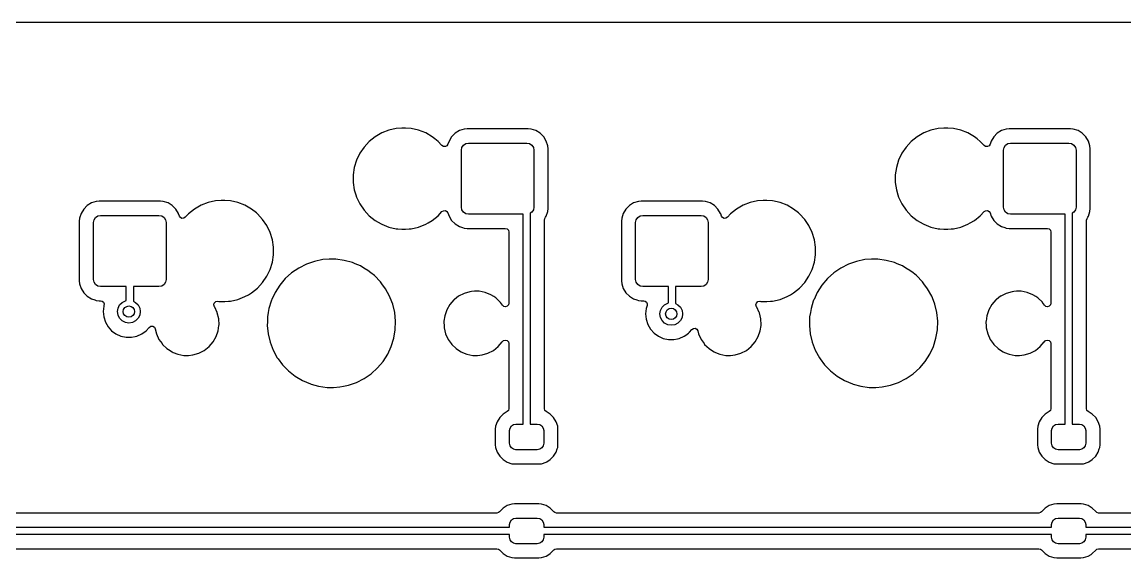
# Model space of a CAD drawing. Extents: x 51 to 201, y -153 to -28.
# Drawn here: x 117.72 to 156.47, y -46.34 to -27.52 of the extents above; entities that cross this region are included whole.
import ezdxf

# ---------------------------------------------------------------- set-up
doc = ezdxf.new("R2010")
doc.units = 0
doc.layers.add('BLACK', color=7, linetype='CONTINUOUS')

msp = doc.modelspace()

# ---------------------------------------------------------------- linework, layer by layer
at = {"layer": 'BLACK', "linetype": 'CONTINUOUS'}
for p, q in [((66.5009, -27.5214), (195.437, -27.5214)), ((130.603, -31.3186), (130.355, -31.4158)), ((130.862, -31.2594), (130.603, -31.3186)), ((131.061, -31.2445), (130.862, -31.2594)), ((131.194, -31.2445), (131.061, -31.2445)), ((131.061, -31.2445), (131.061, -31.2445)), ((131.393, -31.2594), (131.194, -31.2445)), ((131.194, -31.2445), (131.194, -31.2445)), ((131.652, -31.3186), (131.393, -31.2594)), ((131.9, -31.4158), (131.652, -31.3186)), ((133.085, -31.3352), (132.936, -31.4273)), ((133.252, -31.28), (133.085, -31.3352)), ((133.354, -31.2695), (133.252, -31.28)), ((135.505, -31.2695), (133.354, -31.2695)), ((135.607, -31.28), (135.505, -31.2695)), ((135.774, -31.3352), (135.607, -31.28)), ((135.923, -31.4273), (135.774, -31.3352)), ((149.653, -31.3186), (149.405, -31.4158)), ((149.912, -31.2594), (149.653, -31.3186)), ((150.111, -31.2445), (149.912, -31.2594)), ((150.244, -31.2445), (150.111, -31.2445)), ((150.111, -31.2445), (150.111, -31.2445)), ((150.443, -31.2594), (150.244, -31.2445)), ((150.244, -31.2445), (150.244, -31.2445)), ((150.702, -31.3186), (150.443, -31.2594)), ((150.95, -31.4158), (150.702, -31.3186)), ((152.135, -31.3352), (151.986, -31.4273)), ((152.302, -31.28), (152.135, -31.3352)), ((152.404, -31.2695), (152.302, -31.28)), ((154.555, -31.2695), (152.404, -31.2695)), ((154.657, -31.28), (154.555, -31.2695)), ((154.824, -31.3352), (154.657, -31.28)), ((154.973, -31.4273), (154.824, -31.3352)), ((129.916, -31.7148), (129.735, -31.9099)), ((130.125, -31.5489), (129.916, -31.7148)), ((130.355, -31.4158), (130.125, -31.5489)), ((132.13, -31.5489), (131.9, -31.4158)), ((132.226, -31.625), (132.13, -31.5489)), ((132.339, -31.7148), (132.226, -31.625)), ((132.458, -31.8441), (132.339, -31.7148)), ((132.72, -31.7007), (132.682, -31.8147)), ((132.812, -31.5513), (132.72, -31.7007)), ((132.936, -31.4273), (132.812, -31.5513)), ((133.309, -31.789), (133.404, -31.77)), ((133.404, -31.77), (135.454, -31.77)), ((135.454, -31.77), (135.55, -31.789)), ((136.047, -31.5513), (135.923, -31.4273)), ((136.139, -31.7007), (136.047, -31.5513)), ((136.047, -31.5513), (136.047, -31.5513)), ((136.194, -31.8672), (136.139, -31.7007)), ((148.966, -31.7148), (148.785, -31.9099)), ((149.175, -31.5489), (148.966, -31.7148)), ((149.405, -31.4158), (149.175, -31.5489)), ((151.18, -31.5489), (150.95, -31.4158)), ((151.276, -31.625), (151.18, -31.5489)), ((151.389, -31.7148), (151.276, -31.625)), ((151.508, -31.8441), (151.389, -31.7148)), ((151.77, -31.7007), (151.732, -31.8147)), ((151.862, -31.5513), (151.77, -31.7007)), ((151.986, -31.4273), (151.862, -31.5513)), ((152.359, -31.789), (152.454, -31.77)), ((152.454, -31.77), (154.504, -31.77)), ((154.504, -31.77), (154.6, -31.789)), ((155.097, -31.5513), (154.973, -31.4273)), ((155.189, -31.7007), (155.097, -31.5513)), ((155.097, -31.5513), (155.097, -31.5513)), ((155.244, -31.8672), (155.189, -31.7007)), ((129.586, -32.1298), (129.47, -32.3695)), ((129.735, -31.9099), (129.586, -32.1298)), ((132.473, -31.86), (132.458, -31.8441)), ((132.527, -31.894), (132.473, -31.86)), ((132.591, -31.8969), (132.527, -31.894)), ((132.647, -31.8679), (132.591, -31.8969)), ((132.682, -31.8147), (132.647, -31.8679)), ((133.154, -32.02), (133.174, -31.9243)), ((133.154, -34.02), (133.154, -32.02)), ((133.174, -31.9243), (133.228, -31.8432)), ((133.228, -31.8432), (133.309, -31.789)), ((135.55, -31.789), (135.631, -31.8432)), ((135.631, -31.8432), (135.685, -31.9243)), ((135.685, -31.9243), (135.704, -32.02)), ((135.704, -32.02), (135.704, -34.02)), ((136.205, -31.97), (136.194, -31.8672)), ((136.205, -33.1531), (136.205, -31.97)), ((148.636, -32.1298), (148.52, -32.3695)), ((148.785, -31.9099), (148.636, -32.1298)), ((151.523, -31.86), (151.508, -31.8441)), ((151.577, -31.894), (151.523, -31.86)), ((151.641, -31.8969), (151.577, -31.894)), ((151.697, -31.8679), (151.641, -31.8969)), ((151.732, -31.8147), (151.697, -31.8679)), ((152.204, -32.02), (152.224, -31.9243)), ((152.204, -34.02), (152.204, -32.02)), ((152.224, -31.9243), (152.278, -31.8432)), ((152.278, -31.8432), (152.359, -31.789)), ((154.6, -31.789), (154.681, -31.8432)), ((154.681, -31.8432), (154.735, -31.9243)), ((154.735, -31.9243), (154.754, -32.02)), ((154.754, -32.02), (154.754, -34.02)), ((155.255, -31.97), (155.244, -31.8672)), ((155.255, -33.1531), (155.255, -31.97)), ((129.47, -32.3695), (129.392, -32.6238)), ((148.52, -32.3695), (148.442, -32.6238)), ((129.392, -32.6238), (129.352, -32.8869)), ((129.352, -32.8869), (129.352, -33.1531)), ((148.442, -32.6238), (148.402, -32.8869)), ((148.402, -32.8869), (148.402, -33.1531)), ((129.352, -33.1531), (129.392, -33.4162)), ((136.205, -34.07), (136.205, -33.1531)), ((148.402, -33.1531), (148.442, -33.4162)), ((155.255, -34.07), (155.255, -33.1531)), ((129.392, -33.4162), (129.446, -33.592)), ((129.446, -33.592), (129.47, -33.6705)), ((129.47, -33.6705), (129.525, -33.7845)), ((148.442, -33.4162), (148.496, -33.592)), ((148.496, -33.592), (148.52, -33.6705)), ((148.52, -33.6705), (148.575, -33.7845)), ((119.885, -34.0913), (119.793, -34.2407)), ((120.009, -33.9673), (119.885, -34.0913)), ((120.158, -33.8752), (120.009, -33.9673)), ((120.325, -33.82), (120.158, -33.8752)), ((120.427, -33.8095), (120.325, -33.82)), ((122.578, -33.8095), (120.427, -33.8095)), ((122.68, -33.82), (122.578, -33.8095)), ((122.847, -33.8752), (122.68, -33.82)), ((122.996, -33.9673), (122.847, -33.8752)), ((123.12, -34.0913), (122.996, -33.9673)), ((123.212, -34.2407), (123.12, -34.0913)), ((123.12, -34.0913), (123.12, -34.0913)), ((123.775, -34.0889), (123.566, -34.2548)), ((124.005, -33.9558), (123.775, -34.0889)), ((124.253, -33.8586), (124.005, -33.9558)), ((124.512, -33.7994), (124.253, -33.8586)), ((124.711, -33.7845), (124.512, -33.7994)), ((124.844, -33.7845), (124.711, -33.7845)), ((124.711, -33.7845), (124.711, -33.7845)), ((125.043, -33.7994), (124.844, -33.7845)), ((124.844, -33.7845), (124.844, -33.7845)), ((125.302, -33.8586), (125.043, -33.7994)), ((125.55, -33.9558), (125.302, -33.8586)), ((125.78, -34.0889), (125.55, -33.9558)), ((125.952, -34.2253), (125.78, -34.0889)), ((129.525, -33.7845), (129.586, -33.9102)), ((129.586, -33.9102), (129.735, -34.1301)), ((133.174, -34.1157), (133.154, -34.02)), ((135.704, -34.02), (135.685, -34.1157)), ((136.194, -34.1728), (136.205, -34.07)), ((138.935, -34.0913), (138.843, -34.2407)), ((139.059, -33.9673), (138.935, -34.0913)), ((139.208, -33.8752), (139.059, -33.9673)), ((139.375, -33.82), (139.208, -33.8752)), ((139.477, -33.8095), (139.375, -33.82)), ((141.628, -33.8095), (139.477, -33.8095)), ((141.73, -33.82), (141.628, -33.8095)), ((141.897, -33.8752), (141.73, -33.82)), ((142.046, -33.9673), (141.897, -33.8752)), ((142.17, -34.0913), (142.046, -33.9673)), ((142.262, -34.2407), (142.17, -34.0913)), ((142.17, -34.0913), (142.17, -34.0913)), ((142.825, -34.0889), (142.616, -34.2548)), ((143.055, -33.9558), (142.825, -34.0889)), ((143.303, -33.8586), (143.055, -33.9558)), ((143.562, -33.7994), (143.303, -33.8586)), ((143.761, -33.7845), (143.562, -33.7994)), ((143.894, -33.7845), (143.761, -33.7845)), ((143.761, -33.7845), (143.761, -33.7845)), ((144.093, -33.7994), (143.894, -33.7845)), ((143.894, -33.7845), (143.894, -33.7845)), ((144.352, -33.8586), (144.093, -33.7994)), ((144.6, -33.9558), (144.352, -33.8586)), ((144.83, -34.0889), (144.6, -33.9558)), ((145.002, -34.2253), (144.83, -34.0889)), ((148.575, -33.7845), (148.636, -33.9102)), ((148.636, -33.9102), (148.785, -34.1301)), ((152.224, -34.1157), (152.204, -34.02)), ((154.754, -34.02), (154.735, -34.1157)), ((155.244, -34.1728), (155.255, -34.07)), ((119.737, -34.4072), (119.727, -34.51)), ((119.793, -34.2407), (119.737, -34.4072)), ((120.227, -34.56), (120.247, -34.4643)), ((120.247, -34.4643), (120.301, -34.3832)), ((120.301, -34.3832), (120.382, -34.329)), ((120.382, -34.329), (120.477, -34.31)), ((120.477, -34.31), (122.527, -34.31)), ((122.527, -34.31), (122.623, -34.329)), ((122.623, -34.329), (122.704, -34.3832)), ((122.704, -34.3832), (122.758, -34.4643)), ((122.758, -34.4643), (122.777, -34.56)), ((123.217, -34.2548), (123.212, -34.2407)), ((123.243, -34.3333), (123.217, -34.2548)), ((123.278, -34.3865), (123.243, -34.3333)), ((123.334, -34.4154), (123.278, -34.3865)), ((123.398, -34.4126), (123.334, -34.4154)), ((123.452, -34.3786), (123.398, -34.4126)), ((123.566, -34.2548), (123.452, -34.3786)), ((125.989, -34.2548), (125.952, -34.2253)), ((126.17, -34.4499), (125.989, -34.2548)), ((126.319, -34.6698), (126.17, -34.4499)), ((129.735, -34.1301), (129.916, -34.3252)), ((129.916, -34.3252), (130.125, -34.4911)), ((130.125, -34.4911), (130.335, -34.6127)), ((131.988, -34.5736), (132.13, -34.4911)), ((132.13, -34.4911), (132.339, -34.3252)), ((132.13, -34.4911), (132.13, -34.4911)), ((132.339, -34.3252), (132.473, -34.1799)), ((132.473, -34.1799), (132.527, -34.146)), ((132.527, -34.146), (132.591, -34.1431)), ((132.591, -34.1431), (132.647, -34.1721)), ((132.647, -34.1721), (132.682, -34.2253)), ((132.682, -34.2253), (132.72, -34.3393)), ((132.72, -34.3393), (132.812, -34.4887)), ((132.812, -34.4887), (132.936, -34.6127)), ((133.228, -34.1968), (133.174, -34.1157)), ((133.309, -34.251), (133.228, -34.1968)), ((133.404, -34.27), (133.309, -34.251)), ((135.322, -34.27), (133.404, -34.27)), ((135.322, -41.64), (135.322, -34.27)), ((135.631, -34.1968), (135.572, -34.236)), ((135.572, -34.236), (135.572, -41.64)), ((135.685, -34.1157), (135.631, -34.1968)), ((136.073, -34.482), (136.091, -34.4169)), ((136.073, -36.61), (136.073, -34.482)), ((136.091, -34.4169), (136.115, -34.3786)), ((136.115, -34.3786), (136.139, -34.3393)), ((136.139, -34.3393), (136.194, -34.1728)), ((138.787, -34.4072), (138.777, -34.51)), ((138.843, -34.2407), (138.787, -34.4072)), ((139.278, -34.56), (139.297, -34.4643)), ((139.297, -34.4643), (139.351, -34.3832)), ((139.351, -34.3832), (139.432, -34.329)), ((139.432, -34.329), (139.528, -34.31)), ((139.528, -34.31), (141.577, -34.31)), ((141.577, -34.31), (141.673, -34.329)), ((141.673, -34.329), (141.754, -34.3832)), ((141.754, -34.3832), (141.808, -34.4643)), ((141.808, -34.4643), (141.827, -34.56)), ((142.267, -34.2548), (142.262, -34.2407)), ((142.293, -34.3333), (142.267, -34.2548)), ((142.328, -34.3865), (142.293, -34.3333)), ((142.384, -34.4154), (142.328, -34.3865)), ((142.448, -34.4126), (142.384, -34.4154)), ((142.502, -34.3786), (142.448, -34.4126)), ((142.616, -34.2548), (142.502, -34.3786)), ((145.039, -34.2548), (145.002, -34.2253)), ((145.22, -34.4499), (145.039, -34.2548)), ((145.369, -34.6698), (145.22, -34.4499)), ((148.785, -34.1301), (148.966, -34.3252)), ((148.966, -34.3252), (149.175, -34.4911)), ((149.175, -34.4911), (149.385, -34.6127)), ((151.038, -34.5736), (151.18, -34.4911)), ((151.18, -34.4911), (151.389, -34.3252)), ((151.18, -34.4911), (151.18, -34.4911)), ((151.389, -34.3252), (151.523, -34.1799)), ((151.523, -34.1799), (151.577, -34.146)), ((151.577, -34.146), (151.641, -34.1431)), ((151.641, -34.1431), (151.697, -34.1721)), ((151.697, -34.1721), (151.732, -34.2253)), ((151.732, -34.2253), (151.77, -34.3393)), ((151.77, -34.3393), (151.862, -34.4887)), ((151.862, -34.4887), (151.986, -34.6127)), ((152.278, -34.1968), (152.224, -34.1157)), ((152.359, -34.251), (152.278, -34.1968)), ((152.454, -34.27), (152.359, -34.251)), ((154.373, -34.27), (152.454, -34.27)), ((154.373, -41.64), (154.373, -34.27)), ((154.681, -34.1968), (154.623, -34.236)), ((154.623, -34.236), (154.623, -41.64)), ((154.735, -34.1157), (154.681, -34.1968)), ((155.123, -34.482), (155.141, -34.4169)), ((155.123, -36.61), (155.123, -34.482)), ((155.141, -34.4169), (155.165, -34.3786)), ((155.165, -34.3786), (155.189, -34.3393)), ((155.189, -34.3393), (155.244, -34.1728)), ((119.727, -34.51), (119.727, -36.61)), ((120.227, -36.56), (120.227, -34.56)), ((122.777, -34.56), (122.777, -36.56)), ((126.435, -34.9095), (126.319, -34.6698)), ((130.335, -34.6127), (130.355, -34.6242)), ((130.355, -34.6242), (130.603, -34.7214)), ((130.603, -34.7214), (130.862, -34.7806)), ((130.862, -34.7806), (130.919, -34.7849)), ((130.919, -34.7849), (131.061, -34.7955)), ((131.061, -34.7955), (131.061, -34.7955)), ((131.061, -34.7955), (131.194, -34.7955)), ((131.194, -34.7955), (131.318, -34.7862)), ((131.194, -34.7955), (131.194, -34.7955)), ((131.318, -34.7862), (131.393, -34.7806)), ((131.393, -34.7806), (131.652, -34.7214)), ((131.652, -34.7214), (131.9, -34.6242)), ((131.9, -34.6242), (131.988, -34.5736)), ((132.936, -34.6127), (132.936, -34.6127)), ((132.936, -34.6127), (133.085, -34.7048)), ((133.085, -34.7048), (133.197, -34.7417)), ((133.197, -34.7417), (133.252, -34.76)), ((133.252, -34.76), (133.262, -34.7611)), ((133.262, -34.7611), (133.354, -34.7705)), ((133.354, -34.7705), (134.698, -34.7705)), ((134.698, -34.7705), (134.76, -34.7871)), ((134.76, -34.7871), (134.805, -34.8325)), ((134.805, -34.8325), (134.822, -34.8945)), ((138.777, -34.51), (138.777, -36.61)), ((139.278, -36.56), (139.278, -34.56)), ((141.827, -34.56), (141.827, -36.56)), ((145.485, -34.9095), (145.369, -34.6698)), ((149.385, -34.6127), (149.405, -34.6242)), ((149.405, -34.6242), (149.653, -34.7214)), ((149.653, -34.7214), (149.912, -34.7806)), ((149.912, -34.7806), (149.969, -34.7849)), ((149.969, -34.7849), (150.111, -34.7955)), ((150.111, -34.7955), (150.111, -34.7955)), ((150.111, -34.7955), (150.244, -34.7955)), ((150.244, -34.7955), (150.368, -34.7862)), ((150.244, -34.7955), (150.244, -34.7955)), ((150.368, -34.7862), (150.443, -34.7806)), ((150.443, -34.7806), (150.702, -34.7214)), ((150.702, -34.7214), (150.95, -34.6242)), ((150.95, -34.6242), (151.038, -34.5736)), ((151.986, -34.6127), (151.986, -34.6127)), ((151.986, -34.6127), (152.135, -34.7048)), ((152.135, -34.7048), (152.247, -34.7417)), ((152.247, -34.7417), (152.302, -34.76)), ((152.302, -34.76), (152.312, -34.7611)), ((152.312, -34.7611), (152.404, -34.7705)), ((152.404, -34.7705), (153.748, -34.7705)), ((153.748, -34.7705), (153.81, -34.7871)), ((153.81, -34.7871), (153.855, -34.8325)), ((153.855, -34.8325), (153.872, -34.8945)), ((126.513, -35.1638), (126.435, -34.9095)), ((126.553, -35.4269), (126.513, -35.1638)), ((134.822, -34.8945), (134.822, -37.393)), ((145.563, -35.1638), (145.485, -34.9095)), ((145.603, -35.4269), (145.563, -35.1638)), ((153.872, -34.8945), (153.872, -37.393)), ((126.553, -35.6931), (126.553, -35.4269)), ((145.603, -35.6931), (145.603, -35.4269)), ((126.435, -36.2105), (126.513, -35.9562)), ((126.513, -35.9562), (126.553, -35.6931)), ((127.707, -36.0234), (127.438, -36.1593)), ((127.992, -35.9246), (127.707, -36.0234)), ((128.287, -35.8646), (127.992, -35.9246)), ((128.512, -35.8495), (128.287, -35.8646)), ((128.738, -35.8495), (128.512, -35.8495)), ((128.512, -35.8495), (128.512, -35.8495)), ((129.037, -35.8897), (128.738, -35.8495)), ((129.327, -35.9693), (129.037, -35.8897)), ((129.037, -35.8897), (129.037, -35.8897)), ((129.037, -35.8897), (129.037, -35.8897)), ((129.423, -36.0099), (129.327, -35.9693)), ((129.605, -36.0869), (129.423, -36.0099)), ((145.485, -36.2105), (145.563, -35.9562)), ((145.563, -35.9562), (145.603, -35.6931)), ((146.757, -36.0234), (146.488, -36.1593)), ((147.042, -35.9246), (146.757, -36.0234)), ((147.337, -35.8646), (147.042, -35.9246)), ((147.562, -35.8495), (147.337, -35.8646)), ((147.788, -35.8495), (147.562, -35.8495)), ((147.562, -35.8495), (147.562, -35.8495)), ((148.087, -35.8897), (147.788, -35.8495)), ((148.377, -35.9693), (148.087, -35.8897)), ((148.087, -35.8897), (148.087, -35.8897)), ((148.087, -35.8897), (148.087, -35.8897)), ((148.473, -36.0099), (148.377, -35.9693)), ((148.655, -36.0869), (148.473, -36.0099)), ((126.319, -36.4502), (126.435, -36.2105)), ((127.19, -36.3299), (126.966, -36.532)), ((127.438, -36.1593), (127.19, -36.3299)), ((129.727, -36.1593), (129.605, -36.0869)), ((129.864, -36.2404), (129.727, -36.1593)), ((129.977, -36.3299), (129.864, -36.2404)), ((130.1, -36.4272), (129.977, -36.3299)), ((130.31, -36.6438), (130.1, -36.4272)), ((145.369, -36.4502), (145.485, -36.2105)), ((146.24, -36.3299), (146.016, -36.532)), ((146.488, -36.1593), (146.24, -36.3299)), ((148.777, -36.1593), (148.655, -36.0869)), ((148.914, -36.2404), (148.777, -36.1593)), ((149.027, -36.3299), (148.914, -36.2404)), ((149.15, -36.4272), (149.027, -36.3299)), ((149.36, -36.6438), (149.15, -36.4272)), ((119.727, -36.61), (119.737, -36.7128)), ((119.737, -36.7128), (119.793, -36.8793)), ((120.247, -36.6557), (120.227, -36.56)), ((120.301, -36.7368), (120.247, -36.6557)), ((120.382, -36.791), (120.301, -36.7368)), ((120.477, -36.81), (120.382, -36.791)), ((121.377, -36.81), (120.477, -36.81)), ((121.377, -37.3046), (121.377, -36.81)), ((122.527, -36.81), (121.627, -36.81)), ((121.627, -36.81), (121.627, -37.3268)), ((122.623, -36.791), (122.527, -36.81)), ((122.704, -36.7368), (122.623, -36.791)), ((122.758, -36.6557), (122.704, -36.7368)), ((122.777, -36.56), (122.758, -36.6557)), ((125.989, -36.8652), (126.17, -36.6701)), ((126.17, -36.6701), (126.319, -36.4502)), ((126.772, -36.7621), (126.61, -37.016)), ((126.966, -36.532), (126.772, -36.7621)), ((130.361, -36.7128), (130.31, -36.6438)), ((130.489, -36.8863), (130.361, -36.7128)), ((136.073, -41.0979), (136.073, -36.61)), ((138.777, -36.61), (138.787, -36.7128)), ((138.787, -36.7128), (138.843, -36.8793)), ((139.297, -36.6557), (139.278, -36.56)), ((139.351, -36.7368), (139.297, -36.6557)), ((139.432, -36.791), (139.351, -36.7368)), ((139.528, -36.81), (139.432, -36.791)), ((140.427, -36.81), (139.528, -36.81)), ((140.427, -37.3862), (140.427, -36.81)), ((141.577, -36.81), (140.677, -36.81)), ((140.677, -36.81), (140.677, -37.4018)), ((141.673, -36.791), (141.577, -36.81)), ((141.754, -36.7368), (141.673, -36.791)), ((141.808, -36.6557), (141.754, -36.7368)), ((141.827, -36.56), (141.808, -36.6557)), ((145.039, -36.8652), (145.22, -36.6701)), ((145.22, -36.6701), (145.369, -36.4502)), ((145.822, -36.7621), (145.66, -37.016)), ((146.016, -36.532), (145.822, -36.7621)), ((149.411, -36.7128), (149.36, -36.6438)), ((149.539, -36.8863), (149.411, -36.7128)), ((155.123, -41.0979), (155.123, -36.61)), ((119.793, -36.8793), (119.885, -37.0287)), ((119.885, -37.0287), (120.009, -37.1527)), ((120.009, -37.1527), (120.009, -37.1527)), ((120.009, -37.1527), (120.158, -37.2448)), ((125.302, -37.2614), (125.55, -37.1642)), ((125.55, -37.1642), (125.67, -37.0951)), ((125.67, -37.0951), (125.78, -37.0311)), ((125.78, -37.0311), (125.989, -36.8652)), ((125.78, -37.0311), (125.78, -37.0311)), ((126.61, -37.016), (126.496, -37.2614)), ((130.633, -37.1506), (130.489, -36.8863)), ((130.657, -37.2113), (130.633, -37.1506)), ((133.051, -37.1527), (132.913, -37.2614)), ((133.056, -37.1489), (133.051, -37.1527)), ((133.247, -37.0504), (133.056, -37.1489)), ((133.454, -36.9898), (133.247, -37.0504)), ((133.514, -36.9841), (133.454, -36.9898)), ((133.614, -36.9745), (133.514, -36.9841)), ((133.775, -36.9745), (133.614, -36.9745)), ((133.986, -37.0152), (133.775, -36.9745)), ((133.988, -37.016), (133.986, -37.0152)), ((133.986, -37.0152), (133.986, -37.0152)), ((133.986, -37.0152), (133.986, -37.0152)), ((134.186, -37.0951), (133.988, -37.016)), ((134.293, -37.1642), (134.186, -37.0951)), ((134.366, -37.2113), (134.293, -37.1642)), ((138.843, -36.8793), (138.935, -37.0287)), ((138.935, -37.0287), (139.059, -37.1527)), ((139.059, -37.1527), (139.059, -37.1527)), ((139.059, -37.1527), (139.208, -37.2448)), ((144.352, -37.2614), (144.6, -37.1642)), ((144.6, -37.1642), (144.72, -37.0951)), ((144.72, -37.0951), (144.83, -37.0311)), ((144.83, -37.0311), (145.039, -36.8652)), ((144.83, -37.0311), (144.83, -37.0311)), ((145.66, -37.016), (145.546, -37.2614)), ((149.683, -37.1506), (149.539, -36.8863)), ((149.707, -37.2113), (149.683, -37.1506)), ((152.101, -37.1527), (151.963, -37.2614)), ((152.106, -37.1489), (152.101, -37.1527)), ((152.297, -37.0504), (152.106, -37.1489)), ((152.504, -36.9898), (152.297, -37.0504)), ((152.564, -36.9841), (152.504, -36.9898)), ((152.664, -36.9745), (152.564, -36.9841)), ((152.825, -36.9745), (152.664, -36.9745)), ((153.036, -37.0152), (152.825, -36.9745)), ((153.038, -37.016), (153.036, -37.0152)), ((153.036, -37.0152), (153.036, -37.0152)), ((153.036, -37.0152), (153.036, -37.0152)), ((153.236, -37.0951), (153.038, -37.016)), ((153.343, -37.1642), (153.236, -37.0951)), ((153.416, -37.2113), (153.343, -37.1642)), ((120.158, -37.2448), (120.27, -37.2817)), ((120.27, -37.2817), (120.325, -37.3)), ((120.325, -37.3), (120.335, -37.3011)), ((120.335, -37.3011), (120.427, -37.3105)), ((120.427, -37.3105), (120.476, -37.3105)), ((120.476, -37.3105), (120.532, -37.324)), ((120.532, -37.324), (120.576, -37.3616)), ((120.584, -37.5017), (120.565, -37.69)), ((120.576, -37.3616), (120.598, -37.4151)), ((120.594, -37.4728), (120.584, -37.5017)), ((120.598, -37.4151), (120.594, -37.4728)), ((121.07, -37.69), (121.09, -37.5664)), ((121.09, -37.5664), (121.146, -37.4549)), ((121.146, -37.4549), (121.235, -37.3664)), ((121.235, -37.3664), (121.346, -37.3096)), ((121.346, -37.3096), (121.377, -37.3046)), ((121.627, -37.3268), (121.705, -37.3664)), ((121.705, -37.3664), (121.794, -37.4549)), ((121.794, -37.4549), (121.85, -37.5664)), ((121.85, -37.5664), (121.87, -37.69)), ((124.455, -37.4564), (124.47, -37.389)), ((124.477, -37.5218), (124.455, -37.4564)), ((124.47, -37.389), (124.52, -37.3406)), ((124.487, -37.5347), (124.477, -37.5218)), ((124.573, -37.7248), (124.487, -37.5347)), ((124.52, -37.3406), (124.588, -37.3263)), ((124.588, -37.3263), (124.629, -37.3293)), ((124.629, -37.3293), (124.711, -37.3355)), ((124.711, -37.3355), (124.711, -37.3355)), ((124.711, -37.3355), (124.844, -37.3355)), ((124.844, -37.3355), (124.968, -37.3262)), ((124.844, -37.3355), (124.844, -37.3355)), ((124.968, -37.3262), (125.043, -37.3206)), ((125.043, -37.3206), (125.302, -37.2614)), ((126.393, -37.5771), (126.37, -37.7183)), ((126.472, -37.324), (126.393, -37.5771)), ((126.483, -37.2893), (126.472, -37.324)), ((126.496, -37.2614), (126.483, -37.2893)), ((130.742, -37.4317), (130.657, -37.2113)), ((130.812, -37.7248), (130.742, -37.4317)), ((132.747, -37.4442), (132.639, -37.6303)), ((132.887, -37.2817), (132.747, -37.4442)), ((132.913, -37.2614), (132.887, -37.2817)), ((134.522, -37.3596), (134.366, -37.2113)), ((134.531, -37.3725), (134.522, -37.3596)), ((134.597, -37.465), (134.531, -37.3725)), ((134.644, -37.5048), (134.597, -37.465)), ((134.705, -37.5168), (134.644, -37.5048)), ((134.764, -37.498), (134.705, -37.5168)), ((134.807, -37.453), (134.764, -37.498)), ((134.822, -37.393), (134.807, -37.453)), ((139.208, -37.2448), (139.32, -37.2817)), ((139.32, -37.2817), (139.375, -37.3)), ((139.375, -37.3), (139.385, -37.3011)), ((139.385, -37.3011), (139.477, -37.3105)), ((139.477, -37.3105), (139.562, -37.3105)), ((139.562, -37.3105), (139.618, -37.324)), ((139.618, -37.324), (139.662, -37.3616)), ((139.644, -37.5817), (139.625, -37.77)), ((139.68, -37.4728), (139.644, -37.5817)), ((139.662, -37.3616), (139.684, -37.4151)), ((139.684, -37.4151), (139.68, -37.4728)), ((140.15, -37.6464), (140.206, -37.5349)), ((140.206, -37.5349), (140.295, -37.4464)), ((140.295, -37.4464), (140.406, -37.3896)), ((140.406, -37.3896), (140.427, -37.3862)), ((140.677, -37.4018), (140.765, -37.4464)), ((140.765, -37.4464), (140.854, -37.5349)), ((140.854, -37.5349), (140.91, -37.6464)), ((143.505, -37.4564), (143.52, -37.389)), ((143.527, -37.5218), (143.505, -37.4564)), ((143.52, -37.389), (143.57, -37.3406)), ((143.537, -37.5347), (143.527, -37.5218)), ((143.623, -37.7248), (143.537, -37.5347)), ((143.57, -37.3406), (143.638, -37.3263)), ((143.638, -37.3263), (143.679, -37.3293)), ((143.679, -37.3293), (143.761, -37.3355)), ((143.761, -37.3355), (143.761, -37.3355)), ((143.761, -37.3355), (143.894, -37.3355)), ((143.894, -37.3355), (144.018, -37.3262)), ((143.894, -37.3355), (143.894, -37.3355)), ((144.018, -37.3262), (144.093, -37.3206)), ((144.093, -37.3206), (144.352, -37.2614)), ((145.443, -37.5771), (145.42, -37.7183)), ((145.522, -37.324), (145.443, -37.5771)), ((145.533, -37.2893), (145.522, -37.324)), ((145.546, -37.2614), (145.533, -37.2893)), ((149.792, -37.4317), (149.707, -37.2113)), ((149.862, -37.7248), (149.792, -37.4317)), ((151.797, -37.4442), (151.689, -37.6303)), ((151.937, -37.2817), (151.797, -37.4442)), ((151.963, -37.2614), (151.937, -37.2817)), ((153.572, -37.3596), (153.416, -37.2113)), ((153.581, -37.3725), (153.572, -37.3596)), ((153.647, -37.465), (153.581, -37.3725)), ((153.694, -37.5048), (153.647, -37.465)), ((153.755, -37.5168), (153.694, -37.5048)), ((153.814, -37.498), (153.755, -37.5168)), ((153.857, -37.453), (153.814, -37.498)), ((153.872, -37.393), (153.857, -37.453)), ((120.565, -37.69), (120.584, -37.8783)), ((120.584, -37.8783), (120.643, -38.0583)), ((121.09, -37.8136), (121.07, -37.69)), ((121.146, -37.9251), (121.09, -37.8136)), ((121.235, -38.0136), (121.146, -37.9251)), ((121.794, -37.9251), (121.705, -38.0136)), ((121.85, -37.8136), (121.794, -37.9251)), ((121.87, -37.69), (121.85, -37.8136)), ((124.576, -37.7302), (124.573, -37.7248)), ((124.627, -37.9391), (124.576, -37.7302)), ((124.637, -38.1538), (124.627, -37.9391)), ((126.343, -37.8742), (126.338, -38.0462)), ((126.37, -37.7183), (126.343, -37.8742)), ((130.842, -38.0246), (130.812, -37.7248)), ((132.569, -37.8334), (132.541, -38.0283)), ((132.639, -37.6303), (132.569, -37.8334)), ((139.625, -37.77), (139.644, -37.9583)), ((139.644, -37.9583), (139.703, -38.1383)), ((140.13, -37.77), (140.15, -37.6464)), ((140.15, -37.8936), (140.13, -37.77)), ((140.206, -38.0051), (140.15, -37.8936)), ((140.91, -37.8936), (140.854, -38.0051)), ((140.91, -37.6464), (140.93, -37.77)), ((140.93, -37.77), (140.91, -37.8936)), ((143.626, -37.7302), (143.623, -37.7248)), ((143.677, -37.9391), (143.626, -37.7302)), ((143.687, -38.1538), (143.677, -37.9391)), ((145.393, -37.8742), (145.388, -38.0462)), ((145.42, -37.7183), (145.393, -37.8742)), ((149.892, -38.0246), (149.862, -37.7248)), ((151.619, -37.8334), (151.591, -38.0283)), ((151.689, -37.6303), (151.619, -37.8334)), ((120.643, -38.0583), (120.737, -38.2222)), ((120.737, -38.2222), (120.864, -38.3629)), ((120.864, -38.3629), (121.017, -38.4742)), ((121.346, -38.0704), (121.235, -38.0136)), ((121.47, -38.09), (121.346, -38.0704)), ((121.594, -38.0704), (121.47, -38.09)), ((121.705, -38.0136), (121.594, -38.0704)), ((121.923, -38.4742), (122.076, -38.3629)), ((122.076, -38.3629), (122.184, -38.2425)), ((122.184, -38.2425), (122.24, -38.2068)), ((122.24, -38.2068), (122.307, -38.2052)), ((122.307, -38.2052), (122.365, -38.2382)), ((122.365, -38.2382), (122.397, -38.2962)), ((122.397, -38.2962), (122.439, -38.4698)), ((124.536, -38.5697), (124.606, -38.3666)), ((124.606, -38.3666), (124.634, -38.1754)), ((124.634, -38.1754), (124.637, -38.1538)), ((126.338, -38.0462), (126.333, -38.1754)), ((126.333, -38.1754), (126.363, -38.4752)), ((130.782, -38.6229), (130.832, -38.3258)), ((130.832, -38.3258), (130.842, -38.0246)), ((132.541, -38.0283), (132.538, -38.0462)), ((132.538, -38.0462), (132.546, -38.2029)), ((132.546, -38.2029), (132.548, -38.2609)), ((132.548, -38.2609), (132.599, -38.4698)), ((139.703, -38.1383), (139.797, -38.3022)), ((139.797, -38.3022), (139.924, -38.4429)), ((140.295, -38.0936), (140.206, -38.0051)), ((140.406, -38.1504), (140.295, -38.0936)), ((140.53, -38.17), (140.406, -38.1504)), ((140.654, -38.1504), (140.53, -38.17)), ((140.765, -38.0936), (140.654, -38.1504)), ((140.854, -38.0051), (140.765, -38.0936)), ((141.167, -38.4088), (141.252, -38.3142)), ((141.252, -38.3142), (141.308, -38.2786)), ((141.308, -38.2786), (141.374, -38.277)), ((141.374, -38.277), (141.432, -38.3099)), ((141.432, -38.3099), (141.464, -38.368)), ((141.464, -38.368), (141.489, -38.4698)), ((143.586, -38.5697), (143.656, -38.3666)), ((143.656, -38.3666), (143.684, -38.1754)), ((143.684, -38.1754), (143.687, -38.1538)), ((145.388, -38.0462), (145.383, -38.1754)), ((145.383, -38.1754), (145.413, -38.4752)), ((149.832, -38.6229), (149.882, -38.3258)), ((149.882, -38.3258), (149.892, -38.0246)), ((151.591, -38.0283), (151.588, -38.0462)), ((151.588, -38.0462), (151.596, -38.2029)), ((151.596, -38.2029), (151.598, -38.2609)), ((151.598, -38.2609), (151.649, -38.4698)), ((121.017, -38.4742), (121.19, -38.5511)), ((121.19, -38.5511), (121.375, -38.5905)), ((121.375, -38.5905), (121.375, -38.5905)), ((121.375, -38.5905), (121.565, -38.5905)), ((121.565, -38.5905), (121.688, -38.5643)), ((121.565, -38.5905), (121.565, -38.5905)), ((121.688, -38.5643), (121.75, -38.5511)), ((121.75, -38.5511), (121.923, -38.4742)), ((122.439, -38.4698), (122.528, -38.6653)), ((122.528, -38.6653), (122.634, -38.8141)), ((124.288, -38.9183), (124.428, -38.7558)), ((124.428, -38.7558), (124.536, -38.5697)), ((126.363, -38.4752), (126.433, -38.7683)), ((130.692, -38.9107), (130.782, -38.6229)), ((132.599, -38.4698), (132.688, -38.6653)), ((132.688, -38.6653), (132.794, -38.8141)), ((134.448, -38.9183), (134.588, -38.7558)), ((134.588, -38.7558), (134.591, -38.7521)), ((134.591, -38.7521), (134.636, -38.7067)), ((134.636, -38.7067), (134.698, -38.6901)), ((134.698, -38.6901), (134.76, -38.7067)), ((134.76, -38.7067), (134.805, -38.7521)), ((134.805, -38.7521), (134.822, -38.8141)), ((139.924, -38.4429), (140.077, -38.5542)), ((140.077, -38.5542), (140.25, -38.6311)), ((140.25, -38.6311), (140.435, -38.6705)), ((140.435, -38.6705), (140.435, -38.6705)), ((140.435, -38.6705), (140.625, -38.6705)), ((140.625, -38.6705), (140.748, -38.6443)), ((140.625, -38.6705), (140.625, -38.6705)), ((140.748, -38.6443), (140.81, -38.6311)), ((140.81, -38.6311), (140.983, -38.5542)), ((140.983, -38.5542), (141.04, -38.5129)), ((141.04, -38.5129), (141.136, -38.4429)), ((141.136, -38.4429), (141.167, -38.4088)), ((141.489, -38.4698), (141.578, -38.6653)), ((141.578, -38.6653), (141.684, -38.8141)), ((143.338, -38.9183), (143.478, -38.7558)), ((143.478, -38.7558), (143.586, -38.5697)), ((145.413, -38.4752), (145.483, -38.7683)), ((149.742, -38.9107), (149.832, -38.6229)), ((151.649, -38.4698), (151.738, -38.6653)), ((151.738, -38.6653), (151.844, -38.8141)), ((153.498, -38.9183), (153.638, -38.7558)), ((153.638, -38.7558), (153.641, -38.7521)), ((153.641, -38.7521), (153.686, -38.7067)), ((153.686, -38.7067), (153.748, -38.6901)), ((153.748, -38.6901), (153.81, -38.7067)), ((153.81, -38.7067), (153.855, -38.7521)), ((153.855, -38.7521), (153.872, -38.8141)), ((122.634, -38.8141), (122.653, -38.8404)), ((122.653, -38.8404), (122.809, -38.9887)), ((122.809, -38.9887), (122.857, -39.0195)), ((122.857, -39.0195), (122.989, -39.1049)), ((122.989, -39.1049), (123.029, -39.121)), ((123.029, -39.121), (123.189, -39.1848)), ((123.928, -39.1496), (124.119, -39.0511)), ((124.119, -39.0511), (124.288, -38.9183)), ((126.433, -38.7683), (126.542, -39.0494)), ((126.542, -39.0494), (126.686, -39.3137)), ((130.565, -39.184), (130.692, -38.9107)), ((132.794, -38.8141), (132.813, -38.8404)), ((132.813, -38.8404), (132.969, -38.9887)), ((132.969, -38.9887), (133.017, -39.0195)), ((133.017, -39.0195), (133.149, -39.1049)), ((133.149, -39.1049), (133.189, -39.121)), ((133.189, -39.121), (133.349, -39.1848)), ((134.088, -39.1496), (134.279, -39.0511)), ((134.279, -39.0511), (134.448, -38.9183)), ((134.822, -38.8141), (134.822, -41.0979)), ((141.684, -38.8141), (141.703, -38.8404)), ((141.703, -38.8404), (141.859, -38.9887)), ((141.859, -38.9887), (141.907, -39.0195)), ((141.907, -39.0195), (142.039, -39.1049)), ((142.039, -39.1049), (142.079, -39.121)), ((142.079, -39.121), (142.239, -39.1848)), ((142.978, -39.1496), (143.169, -39.0511)), ((143.169, -39.0511), (143.338, -38.9183)), ((145.483, -38.7683), (145.592, -39.0494)), ((145.592, -39.0494), (145.736, -39.3137)), ((149.615, -39.184), (149.742, -38.9107)), ((151.844, -38.8141), (151.863, -38.8404)), ((151.863, -38.8404), (152.019, -38.9887)), ((152.019, -38.9887), (152.067, -39.0195)), ((152.067, -39.0195), (152.199, -39.1049)), ((152.199, -39.1049), (152.239, -39.121)), ((152.239, -39.121), (152.399, -39.1848)), ((153.138, -39.1496), (153.329, -39.0511)), ((153.329, -39.0511), (153.498, -38.9183)), ((153.872, -38.8141), (153.872, -41.0979)), ((123.189, -39.1848), (123.4, -39.2255)), ((123.4, -39.2255), (123.561, -39.2255)), ((123.561, -39.2255), (123.721, -39.2102)), ((123.561, -39.2255), (123.561, -39.2255)), ((123.721, -39.2102), (123.928, -39.1496)), ((126.686, -39.3137), (126.716, -39.3534)), ((126.716, -39.3534), (126.865, -39.5562)), ((130.209, -39.668), (130.403, -39.4379)), ((130.403, -39.4379), (130.565, -39.184)), ((133.349, -39.1848), (133.56, -39.2255)), ((133.56, -39.2255), (133.721, -39.2255)), ((133.721, -39.2255), (133.881, -39.2102)), ((133.721, -39.2255), (133.721, -39.2255)), ((133.881, -39.2102), (134.088, -39.1496)), ((142.239, -39.1848), (142.45, -39.2255)), ((142.45, -39.2255), (142.611, -39.2255)), ((142.611, -39.2255), (142.771, -39.2102)), ((142.611, -39.2255), (142.611, -39.2255)), ((142.771, -39.2102), (142.978, -39.1496)), ((145.736, -39.3137), (145.766, -39.3534)), ((145.766, -39.3534), (145.915, -39.5562)), ((149.259, -39.668), (149.453, -39.4379)), ((149.453, -39.4379), (149.615, -39.184)), ((152.399, -39.1848), (152.61, -39.2255)), ((152.61, -39.2255), (152.771, -39.2255)), ((152.771, -39.2255), (152.931, -39.2102)), ((152.771, -39.2255), (152.771, -39.2255)), ((152.931, -39.2102), (153.138, -39.1496)), ((126.865, -39.5562), (127.075, -39.7728)), ((127.075, -39.7728), (127.311, -39.9596)), ((129.737, -40.0407), (129.985, -39.8701)), ((129.985, -39.8701), (130.209, -39.668)), ((145.915, -39.5562), (146.125, -39.7728)), ((146.125, -39.7728), (146.361, -39.9596)), ((148.787, -40.0407), (149.035, -39.8701)), ((149.035, -39.8701), (149.259, -39.668)), ((127.311, -39.9596), (127.57, -40.1131)), ((127.57, -40.1131), (127.848, -40.2307)), ((127.848, -40.2307), (127.848, -40.2307)), ((127.848, -40.2307), (127.848, -40.2307)), ((127.848, -40.2307), (127.875, -40.2382)), ((127.875, -40.2382), (128.138, -40.3103)), ((129.011, -40.3103), (129.183, -40.2754)), ((129.183, -40.2754), (129.468, -40.1766)), ((129.468, -40.1766), (129.737, -40.0407)), ((146.361, -39.9596), (146.62, -40.1131)), ((146.62, -40.1131), (146.898, -40.2307)), ((146.898, -40.2307), (146.898, -40.2307)), ((146.898, -40.2307), (146.898, -40.2307)), ((146.898, -40.2307), (146.925, -40.2382)), ((146.925, -40.2382), (147.188, -40.3103)), ((148.061, -40.3103), (148.233, -40.2754)), ((148.233, -40.2754), (148.518, -40.1766)), ((148.518, -40.1766), (148.787, -40.0407)), ((128.138, -40.3103), (128.437, -40.3505)), ((128.437, -40.3505), (128.663, -40.3505)), ((128.663, -40.3505), (128.888, -40.3354)), ((128.663, -40.3505), (128.663, -40.3505)), ((128.888, -40.3354), (129.011, -40.3103)), ((147.188, -40.3103), (147.487, -40.3505)), ((147.487, -40.3505), (147.713, -40.3505)), ((147.713, -40.3505), (147.938, -40.3354)), ((147.713, -40.3505), (147.713, -40.3505)), ((147.938, -40.3354), (148.061, -40.3103)), ((134.5, -41.412), (134.41, -41.5563)), ((134.619, -41.292), (134.5, -41.412)), ((134.763, -41.2034), (134.619, -41.292)), ((134.806, -41.1583), (134.763, -41.2034)), ((134.822, -41.0979), (134.806, -41.1583)), ((136.089, -41.1583), (136.073, -41.0979)), ((136.132, -41.2034), (136.089, -41.1583)), ((136.276, -41.292), (136.132, -41.2034)), ((136.395, -41.412), (136.276, -41.292)), ((136.485, -41.5563), (136.395, -41.412)), ((153.55, -41.412), (153.46, -41.5563)), ((153.669, -41.292), (153.55, -41.412)), ((153.813, -41.2034), (153.669, -41.292)), ((153.856, -41.1583), (153.813, -41.2034)), ((153.872, -41.0979), (153.856, -41.1583)), ((155.139, -41.1583), (155.123, -41.0979)), ((155.182, -41.2034), (155.139, -41.1583)), ((155.326, -41.292), (155.182, -41.2034)), ((155.445, -41.412), (155.326, -41.292)), ((155.535, -41.5563), (155.445, -41.412)), ((134.357, -41.7173), (134.347, -41.8167)), ((134.347, -41.8167), (134.347, -42.3633)), ((134.41, -41.5563), (134.357, -41.7173)), ((134.847, -41.865), (134.865, -41.7789)), ((134.865, -41.7789), (134.913, -41.7059)), ((134.913, -41.7059), (134.986, -41.6571)), ((134.986, -41.6571), (135.072, -41.64)), ((135.072, -41.64), (135.322, -41.64)), ((135.572, -41.64), (135.822, -41.64)), ((135.822, -41.64), (135.909, -41.6571)), ((135.909, -41.6571), (135.982, -41.7059)), ((135.982, -41.7059), (136.03, -41.7789)), ((136.03, -41.7789), (136.047, -41.865)), ((136.538, -41.7173), (136.485, -41.5563)), ((136.485, -41.5563), (136.485, -41.5563)), ((136.485, -41.5563), (136.485, -41.5563)), ((136.548, -41.8167), (136.538, -41.7173)), ((136.548, -42.3633), (136.548, -41.8167)), ((153.407, -41.7173), (153.397, -41.8167)), ((153.397, -41.8167), (153.397, -42.3633)), ((153.46, -41.5563), (153.407, -41.7173)), ((153.897, -41.865), (153.915, -41.7789)), ((153.915, -41.7789), (153.963, -41.7059)), ((153.963, -41.7059), (154.036, -41.6571)), ((154.036, -41.6571), (154.123, -41.64)), ((154.123, -41.64), (154.373, -41.64)), ((154.623, -41.64), (154.873, -41.64)), ((154.873, -41.64), (154.959, -41.6571)), ((154.959, -41.6571), (155.032, -41.7059)), ((155.032, -41.7059), (155.08, -41.7789)), ((155.08, -41.7789), (155.097, -41.865)), ((155.588, -41.7173), (155.535, -41.5563)), ((155.535, -41.5563), (155.535, -41.5563)), ((155.535, -41.5563), (155.535, -41.5563)), ((155.598, -41.8167), (155.588, -41.7173)), ((155.598, -42.3633), (155.598, -41.8167)), ((134.847, -42.315), (134.847, -41.865)), ((136.047, -41.865), (136.047, -42.315)), ((153.897, -42.315), (153.897, -41.865)), ((155.097, -41.865), (155.097, -42.315)), ((134.347, -42.3633), (134.357, -42.4627)), ((134.357, -42.4627), (134.41, -42.6237)), ((134.41, -42.6237), (134.5, -42.768)), ((134.865, -42.4011), (134.847, -42.315)), ((134.913, -42.4741), (134.865, -42.4011)), ((134.986, -42.5229), (134.913, -42.4741)), ((135.072, -42.54), (134.986, -42.5229)), ((135.822, -42.54), (135.072, -42.54)), ((135.909, -42.5229), (135.822, -42.54)), ((135.982, -42.4741), (135.909, -42.5229)), ((136.03, -42.4011), (135.982, -42.4741)), ((136.047, -42.315), (136.03, -42.4011)), ((136.395, -42.768), (136.485, -42.6237)), ((136.485, -42.6237), (136.522, -42.5108)), ((136.522, -42.5108), (136.538, -42.4627)), ((136.538, -42.4627), (136.548, -42.3633)), ((153.397, -42.3633), (153.407, -42.4627)), ((153.407, -42.4627), (153.46, -42.6237)), ((153.46, -42.6237), (153.55, -42.768)), ((153.915, -42.4011), (153.897, -42.315)), ((153.963, -42.4741), (153.915, -42.4011)), ((154.036, -42.5229), (153.963, -42.4741)), ((154.123, -42.54), (154.036, -42.5229)), ((154.873, -42.54), (154.123, -42.54)), ((154.959, -42.5229), (154.873, -42.54)), ((155.032, -42.4741), (154.959, -42.5229)), ((155.08, -42.4011), (155.032, -42.4741)), ((155.097, -42.315), (155.08, -42.4011)), ((155.445, -42.768), (155.535, -42.6237)), ((155.535, -42.6237), (155.572, -42.5108)), ((155.572, -42.5108), (155.588, -42.4627)), ((155.588, -42.4627), (155.598, -42.3633)), ((134.5, -42.768), (134.619, -42.888)), ((134.619, -42.888), (134.764, -42.977)), ((134.764, -42.977), (134.764, -42.977)), ((134.764, -42.977), (134.764, -42.977)), ((134.764, -42.977), (134.925, -43.0303)), ((135.97, -43.0303), (136.131, -42.977)), ((136.131, -42.977), (136.152, -42.9644)), ((136.152, -42.9644), (136.276, -42.888)), ((136.276, -42.888), (136.395, -42.768)), ((153.55, -42.768), (153.669, -42.888)), ((153.669, -42.888), (153.814, -42.977)), ((153.814, -42.977), (153.814, -42.977)), ((153.814, -42.977), (153.814, -42.977)), ((153.814, -42.977), (153.975, -43.0303)), ((155.02, -43.0303), (155.181, -42.977)), ((155.181, -42.977), (155.202, -42.9644)), ((155.202, -42.9644), (155.326, -42.888)), ((155.326, -42.888), (155.445, -42.768)), ((134.925, -43.0303), (135.024, -43.0405)), ((135.024, -43.0405), (135.871, -43.0405)), ((135.871, -43.0405), (135.97, -43.0303)), ((153.975, -43.0303), (154.074, -43.0405)), ((154.074, -43.0405), (154.921, -43.0405)), ((154.921, -43.0405), (155.02, -43.0303)), ((134.764, -44.503), (134.619, -44.592)), ((134.925, -44.4496), (134.764, -44.503)), ((135.024, -44.4395), (134.925, -44.4496)), ((135.871, -44.4395), (135.024, -44.4395)), ((135.881, -44.4405), (135.871, -44.4395)), ((135.97, -44.4496), (135.881, -44.4405)), ((136.131, -44.503), (135.97, -44.4496)), ((136.276, -44.592), (136.131, -44.503)), ((153.814, -44.503), (153.669, -44.592)), ((153.975, -44.4496), (153.814, -44.503)), ((154.074, -44.4395), (153.975, -44.4496)), ((154.921, -44.4395), (154.074, -44.4395)), ((154.931, -44.4405), (154.921, -44.4395)), ((155.02, -44.4496), (154.931, -44.4405)), ((155.181, -44.503), (155.02, -44.4496)), ((155.326, -44.592), (155.181, -44.503)), ((134.398, -44.7645), (117.447, -44.7645)), ((134.458, -44.7488), (134.398, -44.7645)), ((134.488, -44.7206), (134.458, -44.7488)), ((134.489, -44.7222), (134.488, -44.7206)), ((134.5, -44.712), (134.489, -44.7222)), ((134.587, -44.6246), (134.5, -44.712)), ((134.5, -44.712), (134.5, -44.712)), ((134.619, -44.592), (134.587, -44.6246)), ((134.913, -45.0059), (134.986, -44.9571)), ((134.986, -44.9571), (135.072, -44.94)), ((135.072, -44.94), (135.822, -44.94)), ((135.822, -44.94), (135.909, -44.9571)), ((135.909, -44.9571), (135.982, -45.0059)), ((136.395, -44.712), (136.276, -44.592)), ((136.276, -44.592), (136.276, -44.592)), ((136.276, -44.592), (136.276, -44.592)), ((136.406, -44.7222), (136.395, -44.712)), ((136.395, -44.712), (136.395, -44.712)), ((136.407, -44.7206), (136.406, -44.7222)), ((136.437, -44.7488), (136.407, -44.7206)), ((136.497, -44.7645), (136.437, -44.7488)), ((153.448, -44.7645), (136.497, -44.7645)), ((153.508, -44.7488), (153.448, -44.7645)), ((153.538, -44.7206), (153.508, -44.7488)), ((153.539, -44.7222), (153.538, -44.7206)), ((153.55, -44.712), (153.539, -44.7222)), ((153.637, -44.6246), (153.55, -44.712)), ((153.55, -44.712), (153.55, -44.712)), ((153.669, -44.592), (153.637, -44.6246)), ((153.963, -45.0059), (154.036, -44.9571)), ((154.036, -44.9571), (154.123, -44.94)), ((154.123, -44.94), (154.873, -44.94)), ((154.873, -44.94), (154.959, -44.9571)), ((154.959, -44.9571), (155.032, -45.0059)), ((155.445, -44.712), (155.326, -44.592)), ((155.326, -44.592), (155.326, -44.592)), ((155.326, -44.592), (155.326, -44.592)), ((155.456, -44.7222), (155.445, -44.712)), ((155.445, -44.712), (155.445, -44.712)), ((155.457, -44.7206), (155.456, -44.7222)), ((155.487, -44.7488), (155.457, -44.7206)), ((155.547, -44.7645), (155.487, -44.7488)), ((172.498, -44.7645), (155.547, -44.7645)), ((116.997, -45.265), (134.847, -45.265)), ((134.847, -45.165), (134.865, -45.0789)), ((134.847, -45.265), (134.847, -45.165)), ((134.865, -45.0789), (134.913, -45.0059)), ((135.982, -45.0059), (136.03, -45.0789)), ((136.03, -45.0789), (136.047, -45.165)), ((136.047, -45.165), (136.047, -45.265)), ((136.047, -45.265), (153.897, -45.265)), ((153.897, -45.165), (153.915, -45.0789)), ((153.897, -45.265), (153.897, -45.165)), ((153.915, -45.0789), (153.963, -45.0059)), ((155.032, -45.0059), (155.08, -45.0789)), ((155.08, -45.0789), (155.097, -45.165)), ((155.097, -45.165), (155.097, -45.265)), ((155.097, -45.265), (172.947, -45.265)), ((134.847, -45.515), (116.997, -45.515)), ((134.847, -45.615), (134.847, -45.515)), ((134.865, -45.7011), (134.847, -45.615)), ((134.913, -45.7741), (134.865, -45.7011)), ((136.03, -45.7011), (135.982, -45.7741)), ((136.047, -45.615), (136.03, -45.7011)), ((153.897, -45.515), (136.047, -45.515)), ((136.047, -45.515), (136.047, -45.615)), ((153.897, -45.615), (153.897, -45.515)), ((153.915, -45.7011), (153.897, -45.615)), ((153.963, -45.7741), (153.915, -45.7011)), ((155.08, -45.7011), (155.032, -45.7741)), ((155.097, -45.615), (155.08, -45.7011)), ((172.947, -45.515), (155.097, -45.515)), ((155.097, -45.515), (155.097, -45.615)), ((117.447, -46.0155), (134.398, -46.0155)), ((134.398, -46.0155), (134.458, -46.0312)), ((134.458, -46.0312), (134.488, -46.0593)), ((134.488, -46.0593), (134.489, -46.0578)), ((134.489, -46.0578), (134.5, -46.068)), ((134.5, -46.068), (134.5, -46.068)), ((134.5, -46.068), (134.619, -46.188)), ((134.986, -45.8229), (134.913, -45.7741)), ((135.072, -45.84), (134.986, -45.8229)), ((135.822, -45.84), (135.072, -45.84)), ((135.909, -45.8229), (135.822, -45.84)), ((135.982, -45.7741), (135.909, -45.8229)), ((136.276, -46.188), (136.395, -46.068)), ((136.395, -46.068), (136.406, -46.0578)), ((136.395, -46.068), (136.395, -46.068)), ((136.406, -46.0578), (136.407, -46.0593)), ((136.407, -46.0593), (136.437, -46.0312)), ((136.437, -46.0312), (136.497, -46.0155)), ((136.497, -46.0155), (153.448, -46.0155)), ((153.448, -46.0155), (153.508, -46.0312)), ((153.508, -46.0312), (153.538, -46.0593)), ((153.538, -46.0593), (153.539, -46.0578)), ((153.539, -46.0578), (153.55, -46.068)), ((153.55, -46.068), (153.55, -46.068)), ((153.55, -46.068), (153.669, -46.188)), ((154.036, -45.8229), (153.963, -45.7741)), ((154.123, -45.84), (154.036, -45.8229)), ((154.873, -45.84), (154.123, -45.84)), ((154.959, -45.8229), (154.873, -45.84)), ((155.032, -45.7741), (154.959, -45.8229)), ((155.326, -46.188), (155.445, -46.068)), ((155.445, -46.068), (155.456, -46.0578)), ((155.445, -46.068), (155.445, -46.068)), ((155.456, -46.0578), (155.457, -46.0593)), ((155.457, -46.0593), (155.487, -46.0312)), ((155.487, -46.0312), (155.547, -46.0155)), ((155.547, -46.0155), (172.498, -46.0155)), ((134.619, -46.188), (134.619, -46.188)), ((134.619, -46.188), (134.764, -46.277)), ((134.764, -46.277), (134.764, -46.277)), ((134.764, -46.277), (134.764, -46.277)), ((134.764, -46.277), (134.925, -46.3303)), ((134.925, -46.3303), (135.024, -46.3405)), ((135.024, -46.3405), (135.871, -46.3405)), ((135.871, -46.3405), (135.97, -46.3303)), ((135.97, -46.3303), (136.131, -46.277)), ((136.131, -46.277), (136.23, -46.2158)), ((136.23, -46.2158), (136.276, -46.188)), ((136.276, -46.188), (136.276, -46.188)), ((136.276, -46.188), (136.276, -46.188)), ((153.669, -46.188), (153.669, -46.188)), ((153.669, -46.188), (153.814, -46.277)), ((153.814, -46.277), (153.814, -46.277)), ((153.814, -46.277), (153.814, -46.277)), ((153.814, -46.277), (153.975, -46.3303)), ((153.975, -46.3303), (154.074, -46.3405)), ((154.074, -46.3405), (154.921, -46.3405)), ((154.921, -46.3405), (155.02, -46.3303)), ((155.02, -46.3303), (155.181, -46.277)), ((155.181, -46.277), (155.28, -46.2158)), ((155.28, -46.2158), (155.326, -46.188)), ((155.326, -46.188), (155.326, -46.188)), ((155.326, -46.188), (155.326, -46.188))]:
    msp.add_line(p, q, dxfattribs=at)
at = {"layer": 'BLACK'}
for centre in [(121.47, -37.69), (140.53, -37.77)]:
    msp.add_circle(centre, 0.2, dxfattribs=at)

doc.saveas('drawing.dxf')
